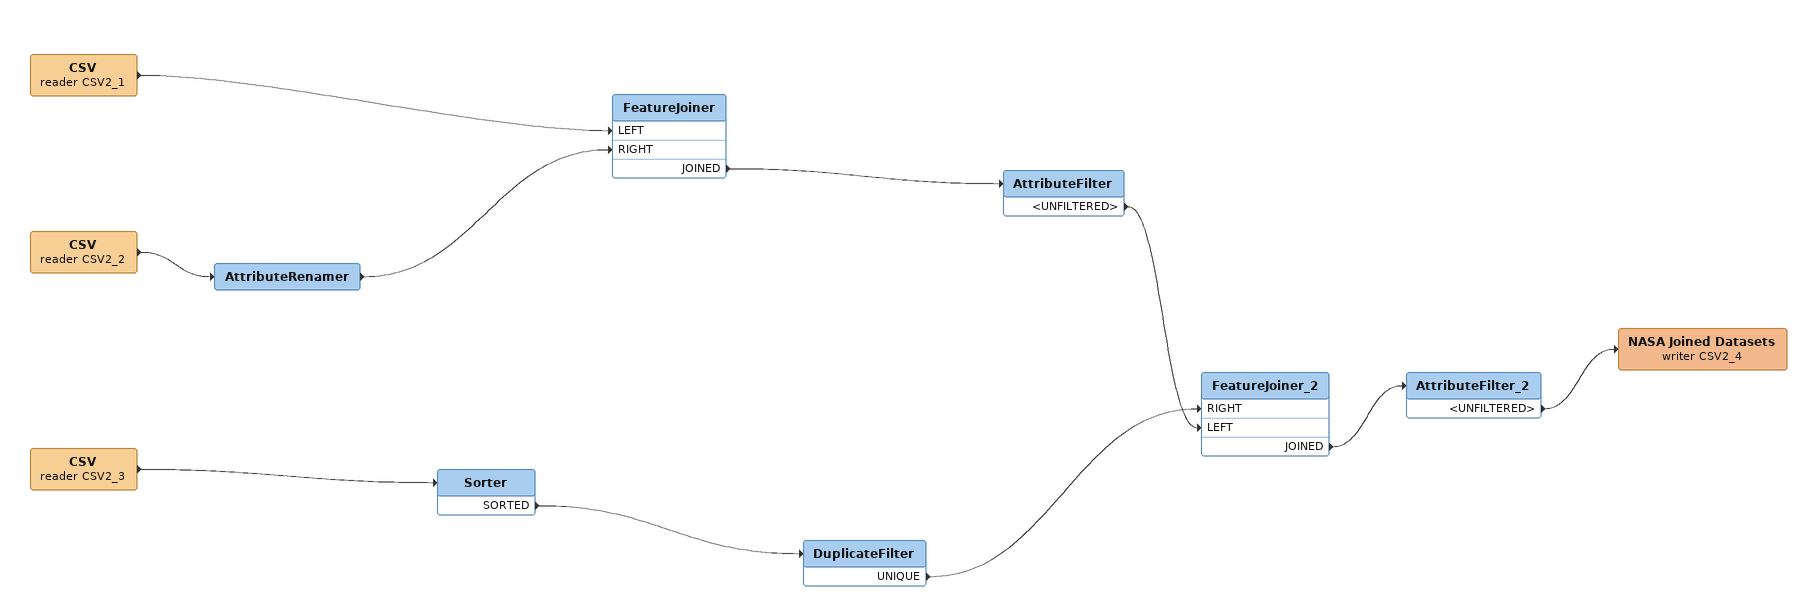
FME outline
CSV (reader CSV2_1)
    -> FeatureJoiner [LEFT]
CSV (reader CSV2_2)
    -> AttributeRenamer
AttributeRenamer
    -> FeatureJoiner [RIGHT]
FeatureJoiner
    JOINED -> AttributeFilter
AttributeFilter
    <UNFILTERED> -> FeatureJoiner_2 [LEFT]
CSV (reader CSV2_3)
    -> Sorter
Sorter
    SORTED -> DuplicateFilter
DuplicateFilter
    UNIQUE -> FeatureJoiner_2 [RIGHT]
FeatureJoiner_2
    JOINED -> AttributeFilter_2
AttributeFilter_2
    <UNFILTERED> -> NASA Joined Datasets (writer CSV2_4)
NASA Joined Datasets (writer CSV2_4)
